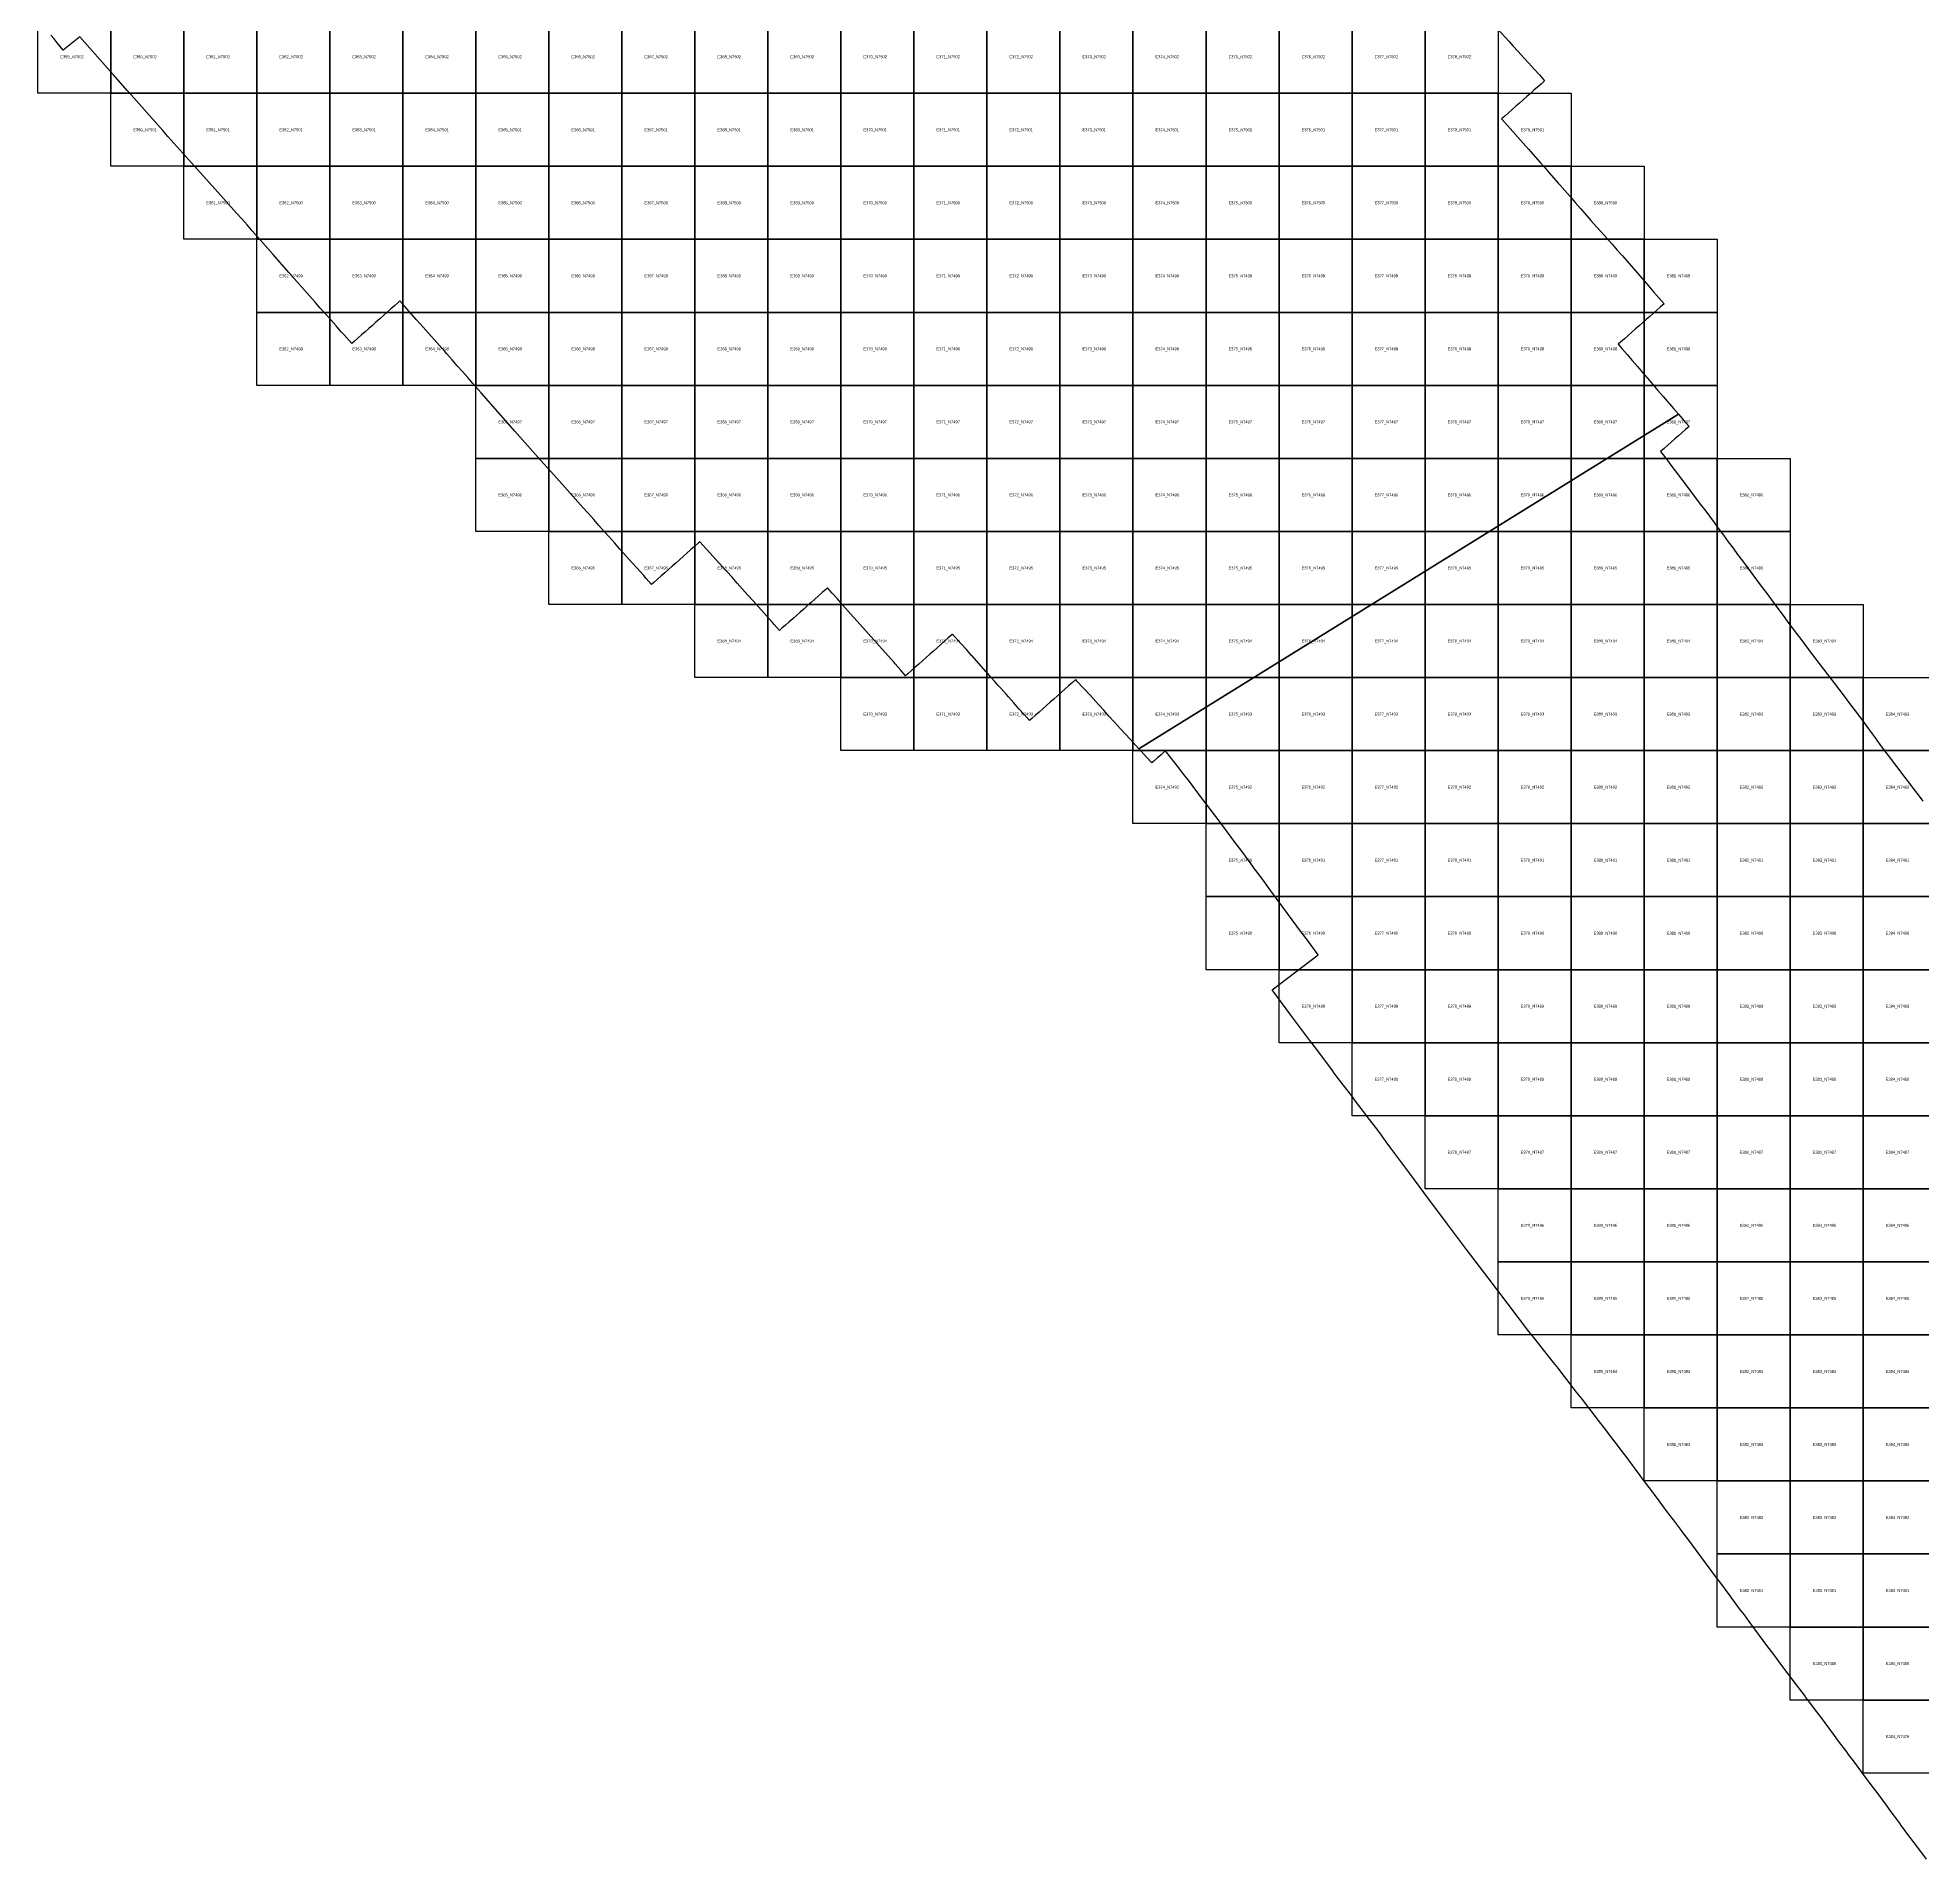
# Model space of a CAD drawing. Extents: x 325000 to 598009, y 7224244 to 7548663.
# Drawn here: x 359000 to 384809, y 7477820 to 7502760 of the extents above; entities that cross this region are included whole.
import ezdxf

# ---------------------------------------------------------------- set-up
doc = ezdxf.new("R2010")
doc.units = 0
for name, color, linetype in [('Limpopo_1', 7, 'Continuous'), ('O', 7, 'Continuous'), ('P', 7, 'Continuous')]:
    doc.layers.add(name, color=color, linetype=linetype)

msp = doc.modelspace()

# ---------------------------------------------------------------- linework, layer by layer
at = {"layer": 'Limpopo_1'}
for points in [[(359000, 7502000), (359000, 7503000), (360000, 7503000), (360000, 7502000)], [(360000, 7502000), (360000, 7503000), (361000, 7503000), (361000, 7502000)], [(361000, 7502000), (361000, 7503000), (362000, 7503000), (362000, 7502000)], [(362000, 7502000), (362000, 7503000), (363000, 7503000), (363000, 7502000)], [(363000, 7502000), (363000, 7503000), (364000, 7503000), (364000, 7502000)], [(364000, 7502000), (364000, 7503000), (365000, 7503000), (365000, 7502000)], [(365000, 7502000), (365000, 7503000), (366000, 7503000), (366000, 7502000)], [(366000, 7502000), (366000, 7503000), (367000, 7503000), (367000, 7502000)], [(367000, 7502000), (367000, 7503000), (368000, 7503000), (368000, 7502000)], [(368000, 7502000), (368000, 7503000), (369000, 7503000), (369000, 7502000)], [(369000, 7502000), (369000, 7503000), (370000, 7503000), (370000, 7502000)], [(370000, 7502000), (370000, 7503000), (371000, 7503000), (371000, 7502000)], [(371000, 7502000), (371000, 7503000), (372000, 7503000), (372000, 7502000)], [(372000, 7502000), (372000, 7503000), (373000, 7503000), (373000, 7502000)], [(373000, 7502000), (373000, 7503000), (374000, 7503000), (374000, 7502000)], [(374000, 7502000), (374000, 7503000), (375000, 7503000), (375000, 7502000)], [(375000, 7502000), (375000, 7503000), (376000, 7503000), (376000, 7502000)], [(376000, 7502000), (376000, 7503000), (377000, 7503000), (377000, 7502000)], [(377000, 7502000), (377000, 7503000), (378000, 7503000), (378000, 7502000)], [(378000, 7502000), (378000, 7503000), (379000, 7503000), (379000, 7502000)], [(360000, 7501000), (360000, 7502000), (361000, 7502000), (361000, 7501000)], [(361000, 7501000), (361000, 7502000), (362000, 7502000), (362000, 7501000)], [(362000, 7501000), (362000, 7502000), (363000, 7502000), (363000, 7501000)], [(363000, 7501000), (363000, 7502000), (364000, 7502000), (364000, 7501000)], [(364000, 7501000), (364000, 7502000), (365000, 7502000), (365000, 7501000)], [(365000, 7501000), (365000, 7502000), (366000, 7502000), (366000, 7501000)], [(366000, 7501000), (366000, 7502000), (367000, 7502000), (367000, 7501000)], [(367000, 7501000), (367000, 7502000), (368000, 7502000), (368000, 7501000)], [(368000, 7501000), (368000, 7502000), (369000, 7502000), (369000, 7501000)], [(369000, 7501000), (369000, 7502000), (370000, 7502000), (370000, 7501000)], [(370000, 7501000), (370000, 7502000), (371000, 7502000), (371000, 7501000)], [(371000, 7501000), (371000, 7502000), (372000, 7502000), (372000, 7501000)], [(372000, 7501000), (372000, 7502000), (373000, 7502000), (373000, 7501000)], [(373000, 7501000), (373000, 7502000), (374000, 7502000), (374000, 7501000)], [(374000, 7501000), (374000, 7502000), (375000, 7502000), (375000, 7501000)], [(375000, 7501000), (375000, 7502000), (376000, 7502000), (376000, 7501000)], [(376000, 7501000), (376000, 7502000), (377000, 7502000), (377000, 7501000)], [(377000, 7501000), (377000, 7502000), (378000, 7502000), (378000, 7501000)], [(378000, 7501000), (378000, 7502000), (379000, 7502000), (379000, 7501000)], [(379000, 7501000), (379000, 7502000), (380000, 7502000), (380000, 7501000)], [(361000, 7500000), (361000, 7501000), (362000, 7501000), (362000, 7500000)], [(362000, 7500000), (362000, 7501000), (363000, 7501000), (363000, 7500000)], [(363000, 7500000), (363000, 7501000), (364000, 7501000), (364000, 7500000)], [(364000, 7500000), (364000, 7501000), (365000, 7501000), (365000, 7500000)], [(365000, 7500000), (365000, 7501000), (366000, 7501000), (366000, 7500000)], [(366000, 7500000), (366000, 7501000), (367000, 7501000), (367000, 7500000)], [(367000, 7500000), (367000, 7501000), (368000, 7501000), (368000, 7500000)], [(368000, 7500000), (368000, 7501000), (369000, 7501000), (369000, 7500000)], [(369000, 7500000), (369000, 7501000), (370000, 7501000), (370000, 7500000)], [(370000, 7500000), (370000, 7501000), (371000, 7501000), (371000, 7500000)], [(371000, 7500000), (371000, 7501000), (372000, 7501000), (372000, 7500000)], [(372000, 7500000), (372000, 7501000), (373000, 7501000), (373000, 7500000)], [(373000, 7500000), (373000, 7501000), (374000, 7501000), (374000, 7500000)], [(374000, 7500000), (374000, 7501000), (375000, 7501000), (375000, 7500000)], [(375000, 7500000), (375000, 7501000), (376000, 7501000), (376000, 7500000)], [(376000, 7500000), (376000, 7501000), (377000, 7501000), (377000, 7500000)], [(377000, 7500000), (377000, 7501000), (378000, 7501000), (378000, 7500000)], [(378000, 7500000), (378000, 7501000), (379000, 7501000), (379000, 7500000)], [(379000, 7500000), (379000, 7501000), (380000, 7501000), (380000, 7500000)], [(380000, 7500000), (380000, 7501000), (381000, 7501000), (381000, 7500000)], [(362000, 7499000), (362000, 7500000), (363000, 7500000), (363000, 7499000)], [(363000, 7499000), (363000, 7500000), (364000, 7500000), (364000, 7499000)], [(364000, 7499000), (364000, 7500000), (365000, 7500000), (365000, 7499000)], [(365000, 7499000), (365000, 7500000), (366000, 7500000), (366000, 7499000)], [(366000, 7499000), (366000, 7500000), (367000, 7500000), (367000, 7499000)], [(367000, 7499000), (367000, 7500000), (368000, 7500000), (368000, 7499000)], [(368000, 7499000), (368000, 7500000), (369000, 7500000), (369000, 7499000)], [(369000, 7499000), (369000, 7500000), (370000, 7500000), (370000, 7499000)], [(370000, 7499000), (370000, 7500000), (371000, 7500000), (371000, 7499000)], [(371000, 7499000), (371000, 7500000), (372000, 7500000), (372000, 7499000)], [(372000, 7499000), (372000, 7500000), (373000, 7500000), (373000, 7499000)], [(373000, 7499000), (373000, 7500000), (374000, 7500000), (374000, 7499000)], [(374000, 7499000), (374000, 7500000), (375000, 7500000), (375000, 7499000)], [(375000, 7499000), (375000, 7500000), (376000, 7500000), (376000, 7499000)], [(376000, 7499000), (376000, 7500000), (377000, 7500000), (377000, 7499000)], [(377000, 7499000), (377000, 7500000), (378000, 7500000), (378000, 7499000)], [(378000, 7499000), (378000, 7500000), (379000, 7500000), (379000, 7499000)], [(379000, 7499000), (379000, 7500000), (380000, 7500000), (380000, 7499000)], [(380000, 7499000), (380000, 7500000), (381000, 7500000), (381000, 7499000)], [(381000, 7499000), (381000, 7500000), (382000, 7500000), (382000, 7499000)], [(362000, 7498000), (362000, 7499000), (363000, 7499000), (363000, 7498000)], [(363000, 7498000), (363000, 7499000), (364000, 7499000), (364000, 7498000)], [(364000, 7498000), (364000, 7499000), (365000, 7499000), (365000, 7498000)], [(365000, 7498000), (365000, 7499000), (366000, 7499000), (366000, 7498000)], [(366000, 7498000), (366000, 7499000), (367000, 7499000), (367000, 7498000)], [(367000, 7498000), (367000, 7499000), (368000, 7499000), (368000, 7498000)], [(368000, 7498000), (368000, 7499000), (369000, 7499000), (369000, 7498000)], [(369000, 7498000), (369000, 7499000), (370000, 7499000), (370000, 7498000)], [(370000, 7498000), (370000, 7499000), (371000, 7499000), (371000, 7498000)], [(371000, 7498000), (371000, 7499000), (372000, 7499000), (372000, 7498000)], [(372000, 7498000), (372000, 7499000), (373000, 7499000), (373000, 7498000)], [(373000, 7498000), (373000, 7499000), (374000, 7499000), (374000, 7498000)], [(374000, 7498000), (374000, 7499000), (375000, 7499000), (375000, 7498000)], [(375000, 7498000), (375000, 7499000), (376000, 7499000), (376000, 7498000)], [(376000, 7498000), (376000, 7499000), (377000, 7499000), (377000, 7498000)], [(377000, 7498000), (377000, 7499000), (378000, 7499000), (378000, 7498000)], [(378000, 7498000), (378000, 7499000), (379000, 7499000), (379000, 7498000)], [(379000, 7498000), (379000, 7499000), (380000, 7499000), (380000, 7498000)], [(380000, 7498000), (380000, 7499000), (381000, 7499000), (381000, 7498000)], [(381000, 7498000), (381000, 7499000), (382000, 7499000), (382000, 7498000)], [(365000, 7497000), (365000, 7498000), (366000, 7498000), (366000, 7497000)], [(366000, 7497000), (366000, 7498000), (367000, 7498000), (367000, 7497000)], [(367000, 7497000), (367000, 7498000), (368000, 7498000), (368000, 7497000)], [(368000, 7497000), (368000, 7498000), (369000, 7498000), (369000, 7497000)], [(369000, 7497000), (369000, 7498000), (370000, 7498000), (370000, 7497000)], [(370000, 7497000), (370000, 7498000), (371000, 7498000), (371000, 7497000)], [(371000, 7497000), (371000, 7498000), (372000, 7498000), (372000, 7497000)], [(372000, 7497000), (372000, 7498000), (373000, 7498000), (373000, 7497000)], [(373000, 7497000), (373000, 7498000), (374000, 7498000), (374000, 7497000)], [(374000, 7497000), (374000, 7498000), (375000, 7498000), (375000, 7497000)], [(375000, 7497000), (375000, 7498000), (376000, 7498000), (376000, 7497000)], [(376000, 7497000), (376000, 7498000), (377000, 7498000), (377000, 7497000)], [(377000, 7497000), (377000, 7498000), (378000, 7498000), (378000, 7497000)], [(378000, 7497000), (378000, 7498000), (379000, 7498000), (379000, 7497000)], [(379000, 7497000), (379000, 7498000), (380000, 7498000), (380000, 7497000)], [(380000, 7497000), (380000, 7498000), (381000, 7498000), (381000, 7497000)], [(381000, 7497000), (381000, 7498000), (382000, 7498000), (382000, 7497000)], [(365000, 7496000), (365000, 7497000), (366000, 7497000), (366000, 7496000)], [(366000, 7496000), (366000, 7497000), (367000, 7497000), (367000, 7496000)], [(367000, 7496000), (367000, 7497000), (368000, 7497000), (368000, 7496000)], [(368000, 7496000), (368000, 7497000), (369000, 7497000), (369000, 7496000)], [(369000, 7496000), (369000, 7497000), (370000, 7497000), (370000, 7496000)], [(370000, 7496000), (370000, 7497000), (371000, 7497000), (371000, 7496000)], [(371000, 7496000), (371000, 7497000), (372000, 7497000), (372000, 7496000)], [(372000, 7496000), (372000, 7497000), (373000, 7497000), (373000, 7496000)], [(373000, 7496000), (373000, 7497000), (374000, 7497000), (374000, 7496000)], [(374000, 7496000), (374000, 7497000), (375000, 7497000), (375000, 7496000)], [(375000, 7496000), (375000, 7497000), (376000, 7497000), (376000, 7496000)], [(376000, 7496000), (376000, 7497000), (377000, 7497000), (377000, 7496000)], [(377000, 7496000), (377000, 7497000), (378000, 7497000), (378000, 7496000)], [(378000, 7496000), (378000, 7497000), (379000, 7497000), (379000, 7496000)], [(379000, 7496000), (379000, 7497000), (380000, 7497000), (380000, 7496000)], [(380000, 7496000), (380000, 7497000), (381000, 7497000), (381000, 7496000)], [(381000, 7496000), (381000, 7497000), (382000, 7497000), (382000, 7496000)], [(382000, 7496000), (382000, 7497000), (383000, 7497000), (383000, 7496000)], [(366000, 7495000), (366000, 7496000), (367000, 7496000), (367000, 7495000)], [(367000, 7495000), (367000, 7496000), (368000, 7496000), (368000, 7495000)], [(368000, 7495000), (368000, 7496000), (369000, 7496000), (369000, 7495000)], [(369000, 7495000), (369000, 7496000), (370000, 7496000), (370000, 7495000)], [(370000, 7495000), (370000, 7496000), (371000, 7496000), (371000, 7495000)], [(371000, 7495000), (371000, 7496000), (372000, 7496000), (372000, 7495000)], [(372000, 7495000), (372000, 7496000), (373000, 7496000), (373000, 7495000)], [(373000, 7495000), (373000, 7496000), (374000, 7496000), (374000, 7495000)], [(374000, 7495000), (374000, 7496000), (375000, 7496000), (375000, 7495000)], [(375000, 7495000), (375000, 7496000), (376000, 7496000), (376000, 7495000)], [(376000, 7495000), (376000, 7496000), (377000, 7496000), (377000, 7495000)], [(377000, 7495000), (377000, 7496000), (378000, 7496000), (378000, 7495000)], [(378000, 7495000), (378000, 7496000), (379000, 7496000), (379000, 7495000)], [(379000, 7495000), (379000, 7496000), (380000, 7496000), (380000, 7495000)], [(380000, 7495000), (380000, 7496000), (381000, 7496000), (381000, 7495000)], [(381000, 7495000), (381000, 7496000), (382000, 7496000), (382000, 7495000)], [(382000, 7495000), (382000, 7496000), (383000, 7496000), (383000, 7495000)], [(368000, 7494000), (368000, 7495000), (369000, 7495000), (369000, 7494000)], [(369000, 7494000), (369000, 7495000), (370000, 7495000), (370000, 7494000)], [(370000, 7494000), (370000, 7495000), (371000, 7495000), (371000, 7494000)], [(371000, 7494000), (371000, 7495000), (372000, 7495000), (372000, 7494000)], [(372000, 7494000), (372000, 7495000), (373000, 7495000), (373000, 7494000)], [(373000, 7494000), (373000, 7495000), (374000, 7495000), (374000, 7494000)], [(374000, 7494000), (374000, 7495000), (375000, 7495000), (375000, 7494000)], [(375000, 7494000), (375000, 7495000), (376000, 7495000), (376000, 7494000)], [(376000, 7494000), (376000, 7495000), (377000, 7495000), (377000, 7494000)], [(377000, 7494000), (377000, 7495000), (378000, 7495000), (378000, 7494000)], [(378000, 7494000), (378000, 7495000), (379000, 7495000), (379000, 7494000)], [(379000, 7494000), (379000, 7495000), (380000, 7495000), (380000, 7494000)], [(380000, 7494000), (380000, 7495000), (381000, 7495000), (381000, 7494000)], [(381000, 7494000), (381000, 7495000), (382000, 7495000), (382000, 7494000)], [(382000, 7494000), (382000, 7495000), (383000, 7495000), (383000, 7494000)], [(383000, 7494000), (383000, 7495000), (384000, 7495000), (384000, 7494000)], [(370000, 7493000), (370000, 7494000), (371000, 7494000), (371000, 7493000)], [(371000, 7493000), (371000, 7494000), (372000, 7494000), (372000, 7493000)], [(372000, 7493000), (372000, 7494000), (373000, 7494000), (373000, 7493000)], [(373000, 7493000), (373000, 7494000), (374000, 7494000), (374000, 7493000)], [(374000, 7493000), (374000, 7494000), (375000, 7494000), (375000, 7493000)], [(375000, 7493000), (375000, 7494000), (376000, 7494000), (376000, 7493000)], [(376000, 7493000), (376000, 7494000), (377000, 7494000), (377000, 7493000)], [(377000, 7493000), (377000, 7494000), (378000, 7494000), (378000, 7493000)], [(378000, 7493000), (378000, 7494000), (379000, 7494000), (379000, 7493000)], [(379000, 7493000), (379000, 7494000), (380000, 7494000), (380000, 7493000)], [(380000, 7493000), (380000, 7494000), (381000, 7494000), (381000, 7493000)], [(381000, 7493000), (381000, 7494000), (382000, 7494000), (382000, 7493000)], [(382000, 7493000), (382000, 7494000), (383000, 7494000), (383000, 7493000)], [(383000, 7493000), (383000, 7494000), (384000, 7494000), (384000, 7493000)], [(384000, 7493000), (384000, 7494000), (385000, 7494000), (385000, 7493000)], [(374000, 7492000), (374000, 7493000), (375000, 7493000), (375000, 7492000)], [(375000, 7492000), (375000, 7493000), (376000, 7493000), (376000, 7492000)], [(376000, 7492000), (376000, 7493000), (377000, 7493000), (377000, 7492000)], [(377000, 7492000), (377000, 7493000), (378000, 7493000), (378000, 7492000)], [(378000, 7492000), (378000, 7493000), (379000, 7493000), (379000, 7492000)], [(379000, 7492000), (379000, 7493000), (380000, 7493000), (380000, 7492000)], [(380000, 7492000), (380000, 7493000), (381000, 7493000), (381000, 7492000)], [(381000, 7492000), (381000, 7493000), (382000, 7493000), (382000, 7492000)], [(382000, 7492000), (382000, 7493000), (383000, 7493000), (383000, 7492000)], [(383000, 7492000), (383000, 7493000), (384000, 7493000), (384000, 7492000)], [(384000, 7492000), (384000, 7493000), (385000, 7493000), (385000, 7492000)], [(375000, 7491000), (375000, 7492000), (376000, 7492000), (376000, 7491000)], [(376000, 7491000), (376000, 7492000), (377000, 7492000), (377000, 7491000)], [(377000, 7491000), (377000, 7492000), (378000, 7492000), (378000, 7491000)], [(378000, 7491000), (378000, 7492000), (379000, 7492000), (379000, 7491000)], [(379000, 7491000), (379000, 7492000), (380000, 7492000), (380000, 7491000)], [(380000, 7491000), (380000, 7492000), (381000, 7492000), (381000, 7491000)], [(381000, 7491000), (381000, 7492000), (382000, 7492000), (382000, 7491000)], [(382000, 7491000), (382000, 7492000), (383000, 7492000), (383000, 7491000)], [(383000, 7491000), (383000, 7492000), (384000, 7492000), (384000, 7491000)], [(384000, 7491000), (384000, 7492000), (385000, 7492000), (385000, 7491000)], [(375000, 7490000), (375000, 7491000), (376000, 7491000), (376000, 7490000)], [(376000, 7490000), (376000, 7491000), (377000, 7491000), (377000, 7490000)], [(377000, 7490000), (377000, 7491000), (378000, 7491000), (378000, 7490000)], [(378000, 7490000), (378000, 7491000), (379000, 7491000), (379000, 7490000)], [(379000, 7490000), (379000, 7491000), (380000, 7491000), (380000, 7490000)], [(380000, 7490000), (380000, 7491000), (381000, 7491000), (381000, 7490000)], [(381000, 7490000), (381000, 7491000), (382000, 7491000), (382000, 7490000)], [(382000, 7490000), (382000, 7491000), (383000, 7491000), (383000, 7490000)], [(383000, 7490000), (383000, 7491000), (384000, 7491000), (384000, 7490000)], [(384000, 7490000), (384000, 7491000), (385000, 7491000), (385000, 7490000)], [(376000, 7489000), (376000, 7490000), (377000, 7490000), (377000, 7489000)], [(377000, 7489000), (377000, 7490000), (378000, 7490000), (378000, 7489000)], [(378000, 7489000), (378000, 7490000), (379000, 7490000), (379000, 7489000)], [(379000, 7489000), (379000, 7490000), (380000, 7490000), (380000, 7489000)], [(380000, 7489000), (380000, 7490000), (381000, 7490000), (381000, 7489000)], [(381000, 7489000), (381000, 7490000), (382000, 7490000), (382000, 7489000)], [(382000, 7489000), (382000, 7490000), (383000, 7490000), (383000, 7489000)], [(383000, 7489000), (383000, 7490000), (384000, 7490000), (384000, 7489000)], [(384000, 7489000), (384000, 7490000), (385000, 7490000), (385000, 7489000)], [(377000, 7488000), (377000, 7489000), (378000, 7489000), (378000, 7488000)], [(378000, 7488000), (378000, 7489000), (379000, 7489000), (379000, 7488000)], [(379000, 7488000), (379000, 7489000), (380000, 7489000), (380000, 7488000)], [(380000, 7488000), (380000, 7489000), (381000, 7489000), (381000, 7488000)], [(381000, 7488000), (381000, 7489000), (382000, 7489000), (382000, 7488000)], [(382000, 7488000), (382000, 7489000), (383000, 7489000), (383000, 7488000)], [(383000, 7488000), (383000, 7489000), (384000, 7489000), (384000, 7488000)], [(384000, 7488000), (384000, 7489000), (385000, 7489000), (385000, 7488000)], [(378000, 7487000), (378000, 7488000), (379000, 7488000), (379000, 7487000)], [(379000, 7487000), (379000, 7488000), (380000, 7488000), (380000, 7487000)], [(380000, 7487000), (380000, 7488000), (381000, 7488000), (381000, 7487000)], [(381000, 7487000), (381000, 7488000), (382000, 7488000), (382000, 7487000)], [(382000, 7487000), (382000, 7488000), (383000, 7488000), (383000, 7487000)], [(383000, 7487000), (383000, 7488000), (384000, 7488000), (384000, 7487000)], [(384000, 7487000), (384000, 7488000), (385000, 7488000), (385000, 7487000)], [(379000, 7486000), (379000, 7487000), (380000, 7487000), (380000, 7486000)], [(380000, 7486000), (380000, 7487000), (381000, 7487000), (381000, 7486000)], [(381000, 7486000), (381000, 7487000), (382000, 7487000), (382000, 7486000)], [(382000, 7486000), (382000, 7487000), (383000, 7487000), (383000, 7486000)], [(383000, 7486000), (383000, 7487000), (384000, 7487000), (384000, 7486000)], [(384000, 7486000), (384000, 7487000), (385000, 7487000), (385000, 7486000)], [(379000, 7485000), (379000, 7486000), (380000, 7486000), (380000, 7485000)], [(380000, 7485000), (380000, 7486000), (381000, 7486000), (381000, 7485000)], [(381000, 7485000), (381000, 7486000), (382000, 7486000), (382000, 7485000)], [(382000, 7485000), (382000, 7486000), (383000, 7486000), (383000, 7485000)], [(383000, 7485000), (383000, 7486000), (384000, 7486000), (384000, 7485000)], [(384000, 7485000), (384000, 7486000), (385000, 7486000), (385000, 7485000)], [(380000, 7484000), (380000, 7485000), (381000, 7485000), (381000, 7484000)], [(381000, 7484000), (381000, 7485000), (382000, 7485000), (382000, 7484000)], [(382000, 7484000), (382000, 7485000), (383000, 7485000), (383000, 7484000)], [(383000, 7484000), (383000, 7485000), (384000, 7485000), (384000, 7484000)], [(384000, 7484000), (384000, 7485000), (385000, 7485000), (385000, 7484000)], [(381000, 7483000), (381000, 7484000), (382000, 7484000), (382000, 7483000)], [(382000, 7483000), (382000, 7484000), (383000, 7484000), (383000, 7483000)], [(383000, 7483000), (383000, 7484000), (384000, 7484000), (384000, 7483000)], [(384000, 7483000), (384000, 7484000), (385000, 7484000), (385000, 7483000)], [(382000, 7482000), (382000, 7483000), (383000, 7483000), (383000, 7482000)], [(383000, 7482000), (383000, 7483000), (384000, 7483000), (384000, 7482000)], [(384000, 7482000), (384000, 7483000), (385000, 7483000), (385000, 7482000)], [(382000, 7481000), (382000, 7482000), (383000, 7482000), (383000, 7481000)], [(383000, 7481000), (383000, 7482000), (384000, 7482000), (384000, 7481000)], [(384000, 7481000), (384000, 7482000), (385000, 7482000), (385000, 7481000)], [(383000, 7480000), (383000, 7481000), (384000, 7481000), (384000, 7480000)], [(384000, 7480000), (384000, 7481000), (385000, 7481000), (385000, 7480000)], [(384000, 7479000), (384000, 7480000), (385000, 7480000), (385000, 7479000)]]:
    msp.add_lwpolyline(points, close=True, dxfattribs=at)
at = {"layer": 'O'}
msp.add_lwpolyline([(384866, 7477820), (384705, 7478036), (384640, 7478123), (384576, 7478210), (384512, 7478298), (384511, 7478299), (384416, 7478429), (384383, 7478472), (384319, 7478560), (384319, 7478561), (384191, 7478734), (384124, 7478820), (384060, 7478907), (384028, 7478951), (383931, 7479081), (383865, 7479168), (383800, 7479255), (383774, 7479290), (383664, 7479438), (383606, 7479515), (383542, 7479603), (383477, 7479690), (383413, 7479777), (383347, 7479863), (383281, 7479949), (383216, 7480036), (383194, 7480065), (383085, 7480208), (382859, 7480512), (382826, 7480556), (382761, 7480643), (382696, 7480730), (382632, 7480816), (382566, 7480903), (382502, 7480990), (382437, 7481077), (382374, 7481165), (382308, 7481251), (382179, 7481426), (382115, 7481513), (382049, 7481599), (381984, 7481686), (381920, 7481773), (381856, 7481860), (381790, 7481946), (381598, 7482209), (381532, 7482295), (381499, 7482339), (381402, 7482466), (381401, 7482468), (381401, 7482468), (381303, 7482597), (381270, 7482640), (381204, 7482727), (381140, 7482813), (381113, 7482849), (380978, 7483031), (380945, 7483074), (380881, 7483162), (380842, 7483214), (380752, 7483336), (380686, 7483422), (380620, 7483508), (380555, 7483594), (380489, 7483680), (380423, 7483766), (380357, 7483852), (380292, 7483939), (380226, 7484025), (380160, 7484111), (380092, 7484195), (380025, 7484280), (379961, 7484368), (379893, 7484452), (379826, 7484538), (379759, 7484623), (379692, 7484708), (379624, 7484793), (379557, 7484878), (379490, 7484963), (379422, 7485048), (379139, 7485420), (379094, 7485479), (379028, 7485565), (378962, 7485651), (378924, 7485703), (378569, 7486169), (378307, 7486515), (378064, 7486840), (378048, 7486862), (377983, 7486949), (377919, 7487036), (377855, 7487123), (377789, 7487210), (377530, 7487557), (377466, 7487645), (377402, 7487733), (377339, 7487820), (377272, 7487906), (377206, 7487992), (377141, 7488078), (377076, 7488165), (376978, 7488295), (376945, 7488338), (376880, 7488424), (376812, 7488509), (376748, 7488596), (376732, 7488618), (376490, 7488945), (376423, 7489030), (376191, 7489340), (376163, 7489377), (376098, 7489464), (376033, 7489551), (375904, 7489725), (376537, 7490202), (376375, 7490424), (376309, 7490510), (376245, 7490597), (376181, 7490684), (376115, 7490770), (376052, 7490858), (375988, 7490945), (375922, 7491031), (375828, 7491163), (375796, 7491207), (375733, 7491295), (375666, 7491380), (375603, 7491468), (375590, 7491486), (375476, 7491643), (375408, 7491728), (375344, 7491815), (375281, 7491903), (375216, 7491989), (375151, 7492076), (375086, 7492163), (375020, 7492248), (374954, 7492334), (374889, 7492421), (374824, 7492507), (374758, 7492593), (374692, 7492679), (374627, 7492765), (374561, 7492851), (374461, 7492978), (374445, 7492997), (374433, 7492986), (374384, 7492943), (374336, 7492901), (374287, 7492857), (374258, 7492832), (374184, 7492911), (374111, 7492991), (374081, 7493024), (381469, 7497606), (381544, 7497519), (381615, 7497437), (381567, 7497395), (381518, 7497352), (381470, 7497309), (381421, 7497267), (381372, 7497223), (381324, 7497180), (381274, 7497137), (381226, 7497094), (381243, 7497071), (381309, 7496985), (381352, 7496928), (381571, 7496640), (381699, 7496466), (381787, 7496351), (381831, 7496294), (381896, 7496208), (381961, 7496121), (382024, 7496033), (382089, 7495947), (382153, 7495859), (382217, 7495772), (382280, 7495684), (382345, 7495597), (382409, 7495510), (382473, 7495423), (382538, 7495336), (382604, 7495250), (382669, 7495163), (382817, 7494964), (382863, 7494903), (382928, 7494816), (382956, 7494778), (383113, 7494568), (383122, 7494556), (383187, 7494469), (383252, 7494383), (383261, 7494371), (383711, 7493780), (383776, 7493693), (383842, 7493607), (383907, 7493520), (383971, 7493433), (384035, 7493347), (384122, 7493230), (384165, 7493173), (384229, 7493085), (384293, 7492998), (384358, 7492912), (384424, 7492825), (384488, 7492739), (384554, 7492652), (384620, 7492566), (384685, 7492481), (384686, 7492480), (384752, 7492395), (384817, 7492309)], dxfattribs=at)
at = {"layer": 'P'}
for points in [[(378984, 7502891), (379151, 7502707), (379202, 7502651), (379275, 7502571), (379348, 7502491), (379420, 7502411), (379493, 7502330), (379566, 7502250), (379637, 7502169), (379589, 7502126), (379540, 7502083), (379491, 7502040), (379442, 7501996), (379393, 7501953), (379343, 7501909), (379294, 7501866), (379244, 7501821), (379193, 7501777), (379143, 7501733), (379092, 7501688), (379047, 7501648), (379054, 7501640), (379415, 7501236), (379578, 7501050), (379630, 7500992), (379700, 7500911), (379823, 7500770), (379844, 7500747), (379915, 7500666), (379987, 7500584), (380057, 7500502), (380128, 7500420), (380217, 7500320), (380272, 7500258), (380344, 7500177), (380416, 7500096), (380488, 7500015), (380560, 7499934), (380632, 7499853), (380704, 7499772), (381058, 7499361), (381130, 7499281), (381201, 7499199), (381272, 7499117), (381224, 7499075), (381176, 7499031), (381127, 7498989), (381078, 7498945), (381029, 7498902), (380980, 7498859), (380930, 7498815), (380881, 7498772), (380831, 7498727), (380781, 7498683), (380730, 7498638), (380680, 7498594), (380645, 7498564), (380696, 7498505), (380766, 7498423), (380837, 7498340), (380907, 7498257), (380979, 7498177), (381073, 7498066), (381119, 7498011), (381189, 7497929), (381259, 7497846), (381402, 7497683), (381469, 7497606), (374081, 7493024), (374038, 7493071), (373965, 7493151), (373892, 7493231), (373830, 7493298), (373745, 7493391), (373671, 7493470), (373599, 7493551), (373526, 7493631), (373453, 7493711), (373416, 7493752), (373233, 7493951), (373216, 7493971), (373170, 7493930), (373119, 7493885), (373068, 7493840), (373018, 7493796), (372967, 7493751), (372917, 7493706), (372866, 7493661), (372816, 7493617), (372765, 7493573), (372715, 7493528), (372664, 7493484), (372614, 7493439), (372583, 7493412), (372511, 7493492), (372438, 7493573), (372366, 7493654), (372294, 7493735), (372262, 7493771), (372190, 7493853), (372150, 7493897), (372103, 7493950), (372057, 7494001), (372006, 7494059), (371987, 7494080), (371791, 7494300), (371790, 7494301), (371718, 7494382), (371646, 7494463), (371642, 7494468), (371530, 7494594), (371522, 7494587), (371471, 7494542), (371420, 7494497), (371369, 7494452), (371318, 7494407), (371268, 7494362), (371217, 7494318), (371167, 7494273), (371117, 7494229), (371067, 7494184), (371017, 7494141), (370967, 7494096), (370917, 7494052), (370886, 7494025), (370814, 7494106), (370743, 7494187), (370727, 7494205), (370528, 7494430), (370181, 7494816), (370166, 7494832), (370094, 7494913), (370023, 7494995), (369952, 7495076), (369880, 7495157), (369817, 7495227), (369795, 7495207), (369743, 7495162), (369692, 7495117), (369641, 7495072), (369591, 7495027), (369540, 7494983), (369490, 7494938), (369440, 7494894), (369390, 7494850), (369340, 7494806), (369290, 7494762), (369240, 7494718), (369191, 7494674), (369159, 7494646), (369087, 7494727), (369063, 7494754), (368871, 7494969), (368799, 7495050), (368726, 7495130), (368654, 7495211), (368581, 7495291), (368509, 7495372), (368437, 7495452), (368427, 7495463), (368070, 7495860), (368044, 7495838), (367993, 7495792), (367942, 7495748), (367891, 7495703), (367841, 7495658), (367790, 7495613), (367739, 7495568), (367689, 7495524), (367639, 7495479), (367589, 7495435), (367539, 7495391), (367489, 7495347), (367439, 7495302), (367408, 7495275), (367335, 7495355), (367299, 7495396), (367047, 7495677), (367046, 7495678), (366974, 7495759), (366902, 7495839), (366830, 7495920), (366757, 7496001), (366685, 7496082), (366614, 7496163), (366543, 7496245), (366470, 7496325), (366398, 7496406), (366326, 7496486), (366254, 7496567), (366181, 7496648), (366109, 7496728), (366108, 7496729), (365892, 7496970), (365605, 7497294), (365605, 7497294), (365533, 7497375), (365075, 7497897), (365033, 7497944), (364961, 7498026), (364890, 7498107), (364818, 7498188), (364746, 7498269), (364675, 7498350), (364603, 7498431), (364575, 7498463), (364428, 7498629), (364387, 7498674), (364315, 7498755), (364244, 7498837), (364184, 7498904), (364029, 7499080), (363960, 7499156), (363938, 7499136), (363887, 7499091), (363836, 7499046), (363785, 7499001), (363734, 7498956), (363684, 7498911), (363633, 7498867), (363583, 7498822), (363533, 7498778), (363483, 7498734), (363434, 7498690), (363384, 7498646), (363334, 7498601), (363302, 7498574), (363195, 7498694), (363158, 7498735), (363086, 7498816), (363014, 7498897), (362941, 7498978), (362870, 7499059), (362798, 7499140), (362726, 7499221), (362654, 7499302), (362547, 7499424), (362511, 7499465), (362439, 7499546), (362226, 7499791), (362154, 7499872), (362082, 7499954), (362010, 7500035), (361938, 7500116), (361867, 7500197), (361796, 7500279), (361723, 7500359), (361651, 7500440), (361651, 7500440), (361506, 7500601), (361028, 7501136), (361000, 7501166), (360989, 7501179), (360783, 7501409), (360712, 7501490), (360640, 7501571), (360569, 7501653), (360493, 7501738), (360425, 7501815), (360353, 7501896), (360281, 7501977), (360227, 7502038), (360037, 7502252), (359993, 7502301), (359955, 7502345), (359578, 7502770)], [(359577, 7502771), (359349, 7502589), (359308, 7502640), (359266, 7502691), (359224, 7502743), (359182, 7502794)]]:
    msp.add_lwpolyline(points, dxfattribs=at)

# ---------------------------------------------------------------- texts
at = {"layer": 'Limpopo_1'}
for s, p in [('E359_N7502', (359308, 7502480)), ('E360_N7502', (360308, 7502480)), ('E361_N7502', (361308, 7502480)), ('E362_N7502', (362308, 7502480)), ('E363_N7502', (363308, 7502480)), ('E364_N7502', (364308, 7502480)), ('E365_N7502', (365308, 7502480)), ('E366_N7502', (366308, 7502480)), ('E367_N7502', (367308, 7502480)), ('E368_N7502', (368308, 7502480)), ('E369_N7502', (369308, 7502480)), ('E370_N7502', (370308, 7502480)), ('E371_N7502', (371308, 7502480)), ('E372_N7502', (372308, 7502480)), ('E373_N7502', (373308, 7502480)), ('E374_N7502', (374308, 7502480)), ('E375_N7502', (375308, 7502480)), ('E376_N7502', (376308, 7502480)), ('E377_N7502', (377308, 7502480)), ('E378_N7502', (378308, 7502480)), ('E360_N7501', (360308, 7501480)), ('E361_N7501', (361308, 7501480)), ('E362_N7501', (362308, 7501480)), ('E363_N7501', (363308, 7501480)), ('E364_N7501', (364308, 7501480)), ('E365_N7501', (365308, 7501480)), ('E366_N7501', (366308, 7501480)), ('E367_N7501', (367308, 7501480)), ('E368_N7501', (368308, 7501480)), ('E369_N7501', (369308, 7501480)), ('E370_N7501', (370308, 7501480)), ('E371_N7501', (371308, 7501480)), ('E372_N7501', (372308, 7501480)), ('E373_N7501', (373308, 7501480)), ('E374_N7501', (374308, 7501480)), ('E375_N7501', (375308, 7501480)), ('E376_N7501', (376308, 7501480)), ('E377_N7501', (377308, 7501480)), ('E378_N7501', (378308, 7501480)), ('E379_N7501', (379308, 7501480)), ('E361_N7500', (361308, 7500480)), ('E362_N7500', (362308, 7500480)), ('E363_N7500', (363308, 7500480)), ('E364_N7500', (364308, 7500480)), ('E365_N7500', (365308, 7500480)), ('E366_N7500', (366308, 7500480)), ('E367_N7500', (367308, 7500480)), ('E368_N7500', (368308, 7500480)), ('E369_N7500', (369308, 7500480)), ('E370_N7500', (370308, 7500480)), ('E371_N7500', (371308, 7500480)), ('E372_N7500', (372308, 7500480)), ('E373_N7500', (373308, 7500480)), ('E374_N7500', (374308, 7500480)), ('E375_N7500', (375308, 7500480)), ('E376_N7500', (376308, 7500480)), ('E377_N7500', (377308, 7500480)), ('E378_N7500', (378308, 7500480)), ('E379_N7500', (379308, 7500480)), ('E380_N7500', (380308, 7500480)), ('E362_N7499', (362308, 7499480)), ('E363_N7499', (363308, 7499480)), ('E364_N7499', (364308, 7499480)), ('E365_N7499', (365308, 7499480)), ('E366_N7499', (366308, 7499480)), ('E367_N7499', (367308, 7499480)), ('E368_N7499', (368308, 7499480)), ('E369_N7499', (369308, 7499480)), ('E370_N7499', (370308, 7499480)), ('E371_N7499', (371308, 7499480)), ('E372_N7499', (372308, 7499480)), ('E373_N7499', (373308, 7499480)), ('E374_N7499', (374308, 7499480)), ('E375_N7499', (375308, 7499480)), ('E376_N7499', (376308, 7499480)), ('E377_N7499', (377308, 7499480)), ('E378_N7499', (378308, 7499480)), ('E379_N7499', (379308, 7499480)), ('E380_N7499', (380308, 7499480)), ('E381_N7499', (381308, 7499480)), ('E362_N7498', (362308, 7498480)), ('E363_N7498', (363308, 7498480)), ('E364_N7498', (364308, 7498480)), ('E365_N7498', (365308, 7498480)), ('E366_N7498', (366308, 7498480)), ('E367_N7498', (367308, 7498480)), ('E368_N7498', (368308, 7498480)), ('E369_N7498', (369308, 7498480)), ('E370_N7498', (370308, 7498480)), ('E371_N7498', (371308, 7498480)), ('E372_N7498', (372308, 7498480)), ('E373_N7498', (373308, 7498480)), ('E374_N7498', (374308, 7498480)), ('E375_N7498', (375308, 7498480)), ('E376_N7498', (376308, 7498480)), ('E377_N7498', (377308, 7498480)), ('E378_N7498', (378308, 7498480)), ('E379_N7498', (379308, 7498480)), ('E380_N7498', (380308, 7498480)), ('E381_N7498', (381308, 7498480)), ('E365_N7497', (365308, 7497480)), ('E366_N7497', (366308, 7497480)), ('E367_N7497', (367308, 7497480)), ('E368_N7497', (368308, 7497480)), ('E369_N7497', (369308, 7497480)), ('E370_N7497', (370308, 7497480)), ('E371_N7497', (371308, 7497480)), ('E372_N7497', (372308, 7497480)), ('E373_N7497', (373308, 7497480)), ('E374_N7497', (374308, 7497480)), ('E375_N7497', (375308, 7497480)), ('E376_N7497', (376308, 7497480)), ('E377_N7497', (377308, 7497480)), ('E378_N7497', (378308, 7497480)), ('E379_N7497', (379308, 7497480)), ('E380_N7497', (380308, 7497480)), ('E381_N7497', (381308, 7497480)), ('E365_N7496', (365308, 7496480)), ('E366_N7496', (366308, 7496480)), ('E367_N7496', (367308, 7496480)), ('E368_N7496', (368308, 7496480)), ('E369_N7496', (369308, 7496480)), ('E370_N7496', (370308, 7496480)), ('E371_N7496', (371308, 7496480)), ('E372_N7496', (372308, 7496480)), ('E373_N7496', (373308, 7496480)), ('E374_N7496', (374308, 7496480)), ('E375_N7496', (375308, 7496480)), ('E376_N7496', (376308, 7496480)), ('E377_N7496', (377308, 7496480)), ('E378_N7496', (378308, 7496480)), ('E379_N7496', (379308, 7496480)), ('E380_N7496', (380308, 7496480)), ('E381_N7496', (381308, 7496480)), ('E382_N7496', (382308, 7496480)), ('E366_N7495', (366308, 7495480)), ('E367_N7495', (367308, 7495480)), ('E368_N7495', (368308, 7495480)), ('E369_N7495', (369308, 7495480)), ('E370_N7495', (370308, 7495480)), ('E371_N7495', (371308, 7495480)), ('E372_N7495', (372308, 7495480)), ('E373_N7495', (373308, 7495480)), ('E374_N7495', (374308, 7495480)), ('E375_N7495', (375308, 7495480)), ('E376_N7495', (376308, 7495480)), ('E377_N7495', (377308, 7495480)), ('E378_N7495', (378308, 7495480)), ('E379_N7495', (379308, 7495480)), ('E380_N7495', (380308, 7495480)), ('E381_N7495', (381308, 7495480)), ('E382_N7495', (382308, 7495480)), ('E368_N7494', (368308, 7494480)), ('E369_N7494', (369308, 7494480)), ('E370_N7494', (370308, 7494480)), ('E371_N7494', (371308, 7494480)), ('E372_N7494', (372308, 7494480)), ('E373_N7494', (373308, 7494480)), ('E374_N7494', (374308, 7494480)), ('E375_N7494', (375308, 7494480)), ('E376_N7494', (376308, 7494480)), ('E377_N7494', (377308, 7494480)), ('E378_N7494', (378308, 7494480)), ('E379_N7494', (379308, 7494480)), ('E380_N7494', (380308, 7494480)), ('E381_N7494', (381308, 7494480)), ('E382_N7494', (382308, 7494480)), ('E383_N7494', (383308, 7494480)), ('E370_N7493', (370308, 7493480)), ('E371_N7493', (371308, 7493480)), ('E372_N7493', (372308, 7493480)), ('E373_N7493', (373308, 7493480)), ('E374_N7493', (374308, 7493480)), ('E375_N7493', (375308, 7493480)), ('E376_N7493', (376308, 7493480)), ('E377_N7493', (377308, 7493480)), ('E378_N7493', (378308, 7493480)), ('E379_N7493', (379308, 7493480)), ('E380_N7493', (380308, 7493480)), ('E381_N7493', (381308, 7493480)), ('E382_N7493', (382308, 7493480)), ('E383_N7493', (383308, 7493480)), ('E384_N7493', (384308, 7493480)), ('E374_N7492', (374308, 7492480)), ('E375_N7492', (375308, 7492480)), ('E376_N7492', (376308, 7492480)), ('E377_N7492', (377308, 7492480)), ('E378_N7492', (378308, 7492480)), ('E379_N7492', (379308, 7492480)), ('E380_N7492', (380308, 7492480)), ('E381_N7492', (381308, 7492480)), ('E382_N7492', (382308, 7492480)), ('E383_N7492', (383308, 7492480)), ('E384_N7492', (384308, 7492480)), ('E375_N7491', (375308, 7491480)), ('E376_N7491', (376308, 7491480)), ('E377_N7491', (377308, 7491480)), ('E378_N7491', (378308, 7491480)), ('E379_N7491', (379308, 7491480)), ('E380_N7491', (380308, 7491480)), ('E381_N7491', (381308, 7491480)), ('E382_N7491', (382308, 7491480)), ('E383_N7491', (383308, 7491480)), ('E384_N7491', (384308, 7491480)), ('E375_N7490', (375308, 7490480)), ('E376_N7490', (376308, 7490480)), ('E377_N7490', (377308, 7490480)), ('E378_N7490', (378308, 7490480)), ('E379_N7490', (379308, 7490480)), ('E380_N7490', (380308, 7490480)), ('E381_N7490', (381308, 7490480)), ('E382_N7490', (382308, 7490480)), ('E383_N7490', (383308, 7490480)), ('E384_N7490', (384308, 7490480)), ('E376_N7489', (376308, 7489480)), ('E377_N7489', (377308, 7489480)), ('E378_N7489', (378308, 7489480)), ('E379_N7489', (379308, 7489480)), ('E380_N7489', (380308, 7489480)), ('E381_N7489', (381308, 7489480)), ('E382_N7489', (382308, 7489480)), ('E383_N7489', (383308, 7489480)), ('E384_N7489', (384308, 7489480)), ('E377_N7488', (377308, 7488480)), ('E378_N7488', (378308, 7488480)), ('E379_N7488', (379308, 7488480)), ('E380_N7488', (380308, 7488480)), ('E381_N7488', (381308, 7488480)), ('E382_N7488', (382308, 7488480)), ('E383_N7488', (383308, 7488480)), ('E384_N7488', (384308, 7488480)), ('E378_N7487', (378308, 7487480)), ('E379_N7487', (379308, 7487480)), ('E380_N7487', (380308, 7487480)), ('E381_N7487', (381308, 7487480)), ('E382_N7487', (382308, 7487480)), ('E383_N7487', (383308, 7487480)), ('E384_N7487', (384308, 7487480)), ('E379_N7486', (379308, 7486480)), ('E380_N7486', (380308, 7486480)), ('E381_N7486', (381308, 7486480)), ('E382_N7486', (382308, 7486480)), ('E383_N7486', (383308, 7486480)), ('E384_N7486', (384308, 7486480)), ('E379_N7485', (379308, 7485480)), ('E380_N7485', (380308, 7485480)), ('E381_N7485', (381308, 7485480)), ('E382_N7485', (382308, 7485480)), ('E383_N7485', (383308, 7485480)), ('E384_N7485', (384308, 7485480)), ('E380_N7484', (380308, 7484480)), ('E381_N7484', (381308, 7484480)), ('E382_N7484', (382308, 7484480)), ('E383_N7484', (383308, 7484480)), ('E384_N7484', (384308, 7484480)), ('E381_N7483', (381308, 7483480)), ('E382_N7483', (382308, 7483480)), ('E383_N7483', (383308, 7483480)), ('E384_N7483', (384308, 7483480)), ('E382_N7482', (382308, 7482480)), ('E383_N7482', (383308, 7482480)), ('E384_N7482', (384308, 7482480)), ('E382_N7481', (382308, 7481480)), ('E383_N7481', (383308, 7481480)), ('E384_N7481', (384308, 7481480)), ('E383_N7480', (383308, 7480480)), ('E384_N7480', (384308, 7480480)), ('E384_N7479', (384308, 7479480))]:
    msp.add_text(s, height=40, dxfattribs=at).set_placement(p)

doc.saveas('drawing.dxf')
